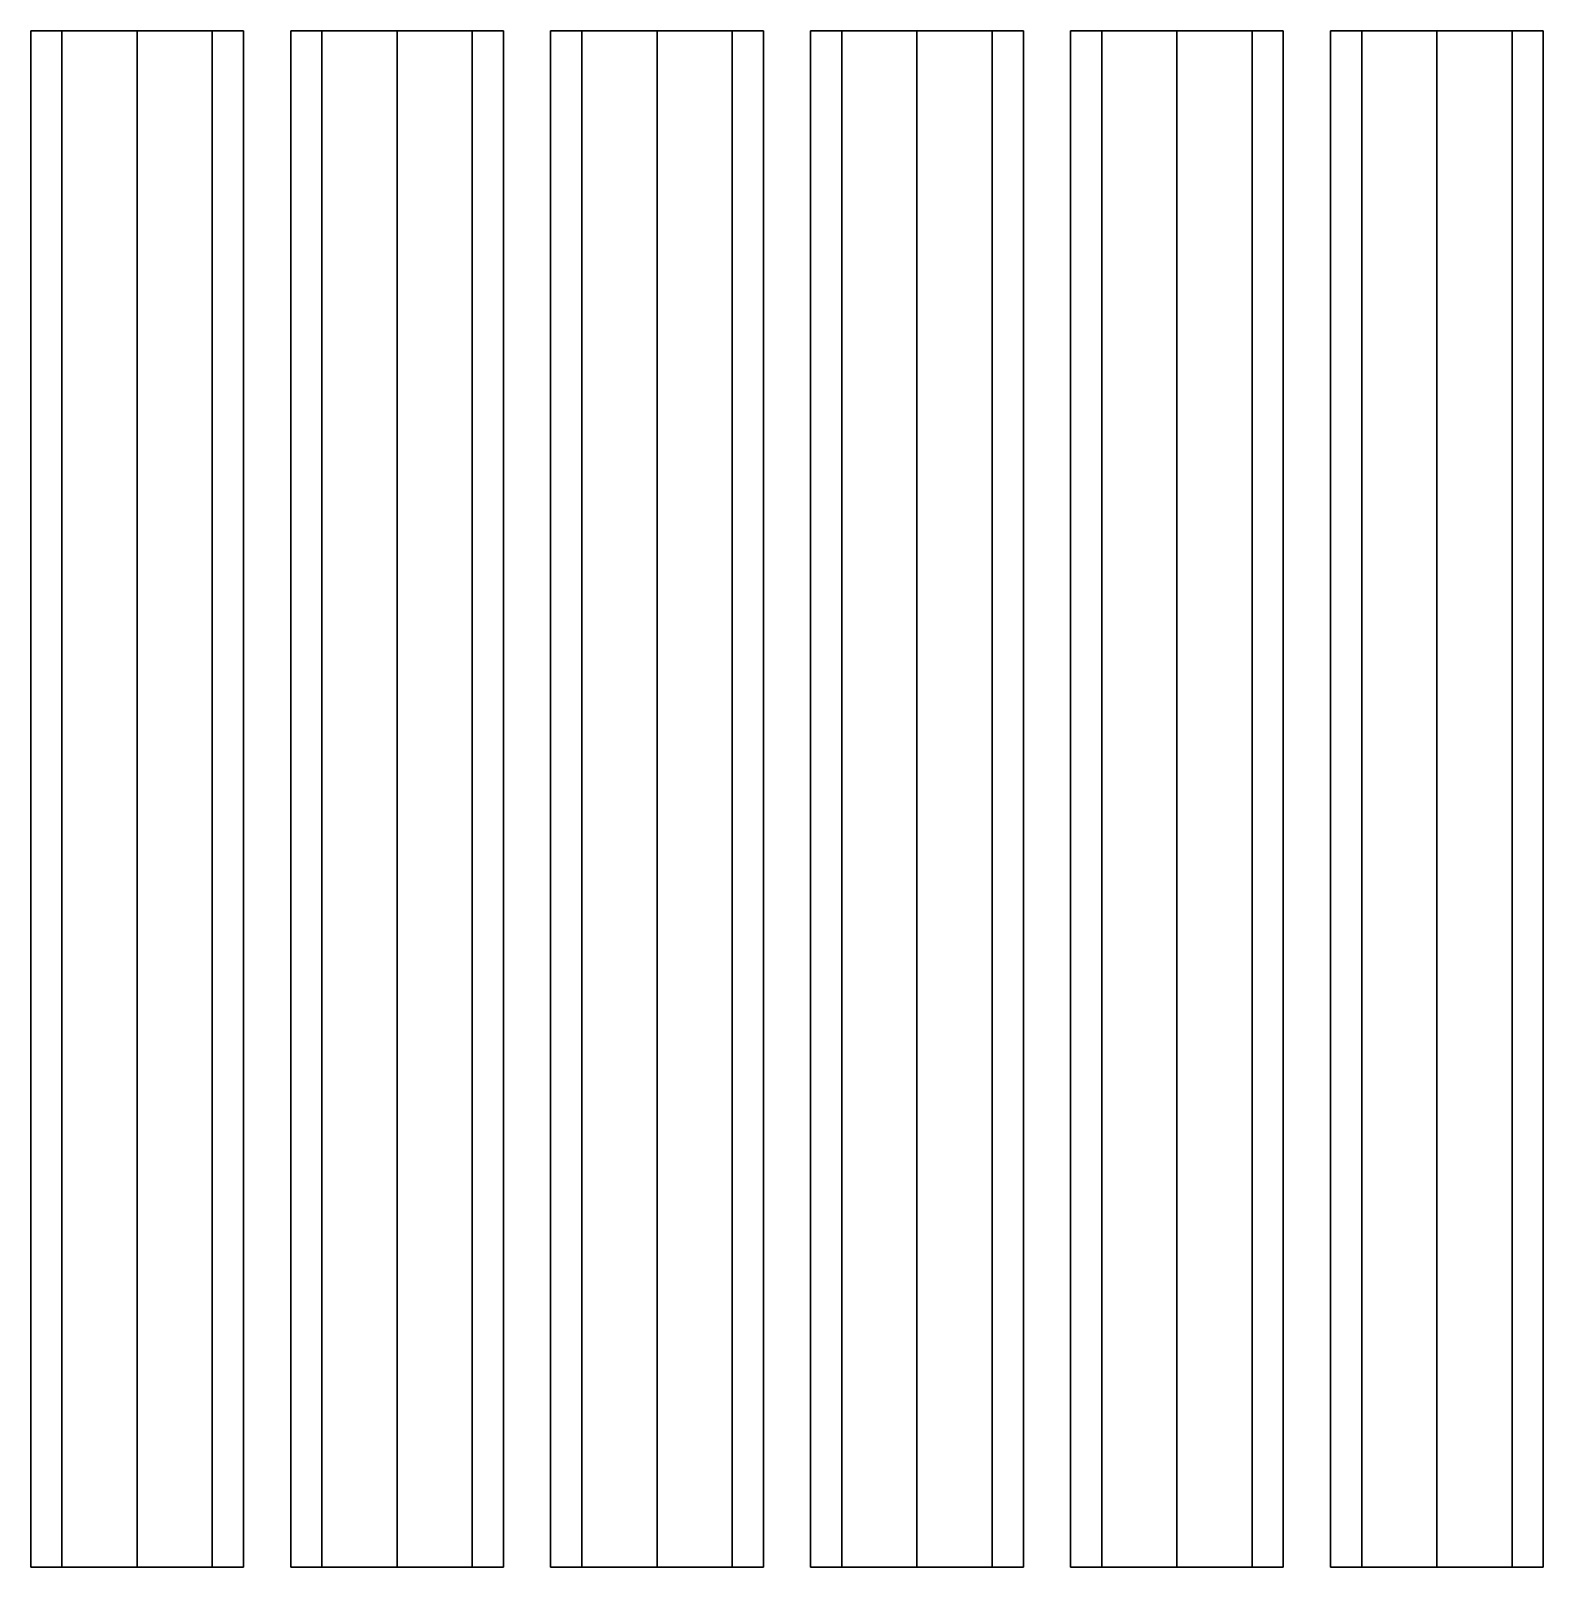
# Model space of a CAD drawing. Extents: x -0.64 to 0.64, y -1.15 to 0.15.
import ezdxf

# ---------------------------------------------------------------- set-up
doc = ezdxf.new("R2010")
doc.units = 0
doc.layers.add('TUBE', color=1, linetype='CONTINUOUS')

msp = doc.modelspace()

# ---------------------------------------------------------------- linework, layer by layer
at = {"layer": 'TUBE'}
for points in [[(-0.55, 0.15, 0.48), (-0.6136, 0.15, 0.5064), (-0.64, 0.15, 0.57), (-0.4864, 0.15, 0.5064)], [(-0.4864, 0.15, 0.5064), (-0.64, 0.15, 0.57), (-0.6136, 0.15, 0.6336), (-0.46, 0.15, 0.57)], [(-0.4864, 0.15, 0.2864), (-0.64, 0.15, 0.35), (-0.6136, 0.15, 0.4136), (-0.46, 0.15, 0.35)], [(-0.55, 0.15, 0.26), (-0.6136, 0.15, 0.2864), (-0.64, 0.15, 0.35), (-0.4864, 0.15, 0.2864)], [(-0.4864, 0.15, 0.0664), (-0.64, 0.15, 0.13), (-0.6136, 0.15, 0.1936), (-0.46, 0.15, 0.13)], [(-0.55, 0.15, 0.04), (-0.6136, 0.15, 0.0664), (-0.64, 0.15, 0.13), (-0.4864, 0.15, 0.0664)], [(-0.6136, 0.15, 0.6336), (-0.64, 0.15, 0.57), (-0.64, -1.15, 0.57), (-0.6136, -1.15, 0.6336)], [(-0.64, 0.15, 0.57), (-0.6136, 0.15, 0.5064), (-0.6136, -1.15, 0.5064), (-0.64, -1.15, 0.57)], [(-0.64, 0.15, 0.35), (-0.6136, 0.15, 0.2864), (-0.6136, -1.15, 0.2864), (-0.64, -1.15, 0.35)], [(-0.6136, 0.15, 0.4136), (-0.64, 0.15, 0.35), (-0.64, -1.15, 0.35), (-0.6136, -1.15, 0.4136)], [(-0.64, 0.15, 0.13), (-0.6136, 0.15, 0.0664), (-0.6136, -1.15, 0.0664), (-0.64, -1.15, 0.13)], [(-0.6136, 0.15, 0.1936), (-0.64, 0.15, 0.13), (-0.64, -1.15, 0.13), (-0.6136, -1.15, 0.1936)], [(-0.46, 0.15, 0.57), (-0.6136, 0.15, 0.6336), (-0.55, 0.15, 0.66), (-0.4864, 0.15, 0.6336)], [(-0.46, 0.15, 0.35), (-0.6136, 0.15, 0.4136), (-0.55, 0.15, 0.44), (-0.4864, 0.15, 0.4136)], [(-0.46, 0.15, 0.13), (-0.6136, 0.15, 0.1936), (-0.55, 0.15, 0.22), (-0.4864, 0.15, 0.1936)], [(-0.55, 0.15, 0.66), (-0.6136, 0.15, 0.6336), (-0.6136, -1.15, 0.6336), (-0.55, -1.15, 0.66)], [(-0.6136, 0.15, 0.5064), (-0.55, 0.15, 0.48), (-0.55, -1.15, 0.48), (-0.6136, -1.15, 0.5064)], [(-0.6136, 0.15, 0.2864), (-0.55, 0.15, 0.26), (-0.55, -1.15, 0.26), (-0.6136, -1.15, 0.2864)], [(-0.55, 0.15, 0.44), (-0.6136, 0.15, 0.4136), (-0.6136, -1.15, 0.4136), (-0.55, -1.15, 0.44)], [(-0.6136, 0.15, 0.0664), (-0.55, 0.15, 0.04), (-0.55, -1.15, 0.04), (-0.6136, -1.15, 0.0664)], [(-0.55, 0.15, 0.22), (-0.6136, 0.15, 0.1936), (-0.6136, -1.15, 0.1936), (-0.55, -1.15, 0.22)], [(-0.4864, 0.15, 0.6336), (-0.55, 0.15, 0.66), (-0.55, -1.15, 0.66), (-0.4864, -1.15, 0.6336)], [(-0.55, 0.15, 0.48), (-0.4864, 0.15, 0.5064), (-0.4864, -1.15, 0.5064), (-0.55, -1.15, 0.48)], [(-0.55, 0.15, 0.26), (-0.4864, 0.15, 0.2864), (-0.4864, -1.15, 0.2864), (-0.55, -1.15, 0.26)], [(-0.4864, 0.15, 0.4136), (-0.55, 0.15, 0.44), (-0.55, -1.15, 0.44), (-0.4864, -1.15, 0.4136)], [(-0.55, 0.15, 0.04), (-0.4864, 0.15, 0.0664), (-0.4864, -1.15, 0.0664), (-0.55, -1.15, 0.04)], [(-0.4864, 0.15, 0.1936), (-0.55, 0.15, 0.22), (-0.55, -1.15, 0.22), (-0.4864, -1.15, 0.1936)], [(-0.46, 0.15, 0.57), (-0.4864, 0.15, 0.6336), (-0.4864, -1.15, 0.6336), (-0.46, -1.15, 0.57)], [(-0.4864, 0.15, 0.5064), (-0.46, 0.15, 0.57), (-0.46, -1.15, 0.57), (-0.4864, -1.15, 0.5064)], [(-0.4864, 0.15, 0.2864), (-0.46, 0.15, 0.35), (-0.46, -1.15, 0.35), (-0.4864, -1.15, 0.2864)], [(-0.46, 0.15, 0.35), (-0.4864, 0.15, 0.4136), (-0.4864, -1.15, 0.4136), (-0.46, -1.15, 0.35)], [(-0.4864, 0.15, 0.0664), (-0.46, 0.15, 0.13), (-0.46, -1.15, 0.13), (-0.4864, -1.15, 0.0664)], [(-0.46, 0.15, 0.13), (-0.4864, 0.15, 0.1936), (-0.4864, -1.15, 0.1936), (-0.46, -1.15, 0.13)], [(-0.33, 0.15, 0.04), (-0.3936, 0.15, 0.0664), (-0.42, 0.15, 0.13), (-0.2664, 0.15, 0.0664)], [(-0.2664, 0.15, 0.0664), (-0.42, 0.15, 0.13), (-0.3936, 0.15, 0.1936), (-0.24, 0.15, 0.13)], [(-0.33, 0.15, 0.26), (-0.3936, 0.15, 0.2864), (-0.42, 0.15, 0.35), (-0.2664, 0.15, 0.2864)], [(-0.2664, 0.15, 0.2864), (-0.42, 0.15, 0.35), (-0.3936, 0.15, 0.4136), (-0.24, 0.15, 0.35)], [(-0.2664, 0.15, 0.5064), (-0.42, 0.15, 0.57), (-0.3936, 0.15, 0.6336), (-0.24, 0.15, 0.57)], [(-0.33, 0.15, 0.48), (-0.3936, 0.15, 0.5064), (-0.42, 0.15, 0.57), (-0.2664, 0.15, 0.5064)], [(-0.3936, 0.15, 0.1936), (-0.42, 0.15, 0.13), (-0.42, -1.15, 0.13), (-0.3936, -1.15, 0.1936)], [(-0.42, 0.15, 0.13), (-0.3936, 0.15, 0.0664), (-0.3936, -1.15, 0.0664), (-0.42, -1.15, 0.13)], [(-0.3936, 0.15, 0.4136), (-0.42, 0.15, 0.35), (-0.42, -1.15, 0.35), (-0.3936, -1.15, 0.4136)], [(-0.42, 0.15, 0.35), (-0.3936, 0.15, 0.2864), (-0.3936, -1.15, 0.2864), (-0.42, -1.15, 0.35)], [(-0.42, 0.15, 0.57), (-0.3936, 0.15, 0.5064), (-0.3936, -1.15, 0.5064), (-0.42, -1.15, 0.57)], [(-0.3936, 0.15, 0.6336), (-0.42, 0.15, 0.57), (-0.42, -1.15, 0.57), (-0.3936, -1.15, 0.6336)], [(-0.24, 0.15, 0.13), (-0.3936, 0.15, 0.1936), (-0.33, 0.15, 0.22), (-0.2664, 0.15, 0.1936)], [(-0.24, 0.15, 0.35), (-0.3936, 0.15, 0.4136), (-0.33, 0.15, 0.44), (-0.2664, 0.15, 0.4136)], [(-0.24, 0.15, 0.57), (-0.3936, 0.15, 0.6336), (-0.33, 0.15, 0.66), (-0.2664, 0.15, 0.6336)], [(-0.33, 0.15, 0.22), (-0.3936, 0.15, 0.1936), (-0.3936, -1.15, 0.1936), (-0.33, -1.15, 0.22)], [(-0.3936, 0.15, 0.0664), (-0.33, 0.15, 0.04), (-0.33, -1.15, 0.04), (-0.3936, -1.15, 0.0664)], [(-0.33, 0.15, 0.44), (-0.3936, 0.15, 0.4136), (-0.3936, -1.15, 0.4136), (-0.33, -1.15, 0.44)], [(-0.3936, 0.15, 0.2864), (-0.33, 0.15, 0.26), (-0.33, -1.15, 0.26), (-0.3936, -1.15, 0.2864)], [(-0.3936, 0.15, 0.5064), (-0.33, 0.15, 0.48), (-0.33, -1.15, 0.48), (-0.3936, -1.15, 0.5064)], [(-0.33, 0.15, 0.66), (-0.3936, 0.15, 0.6336), (-0.3936, -1.15, 0.6336), (-0.33, -1.15, 0.66)], [(-0.2664, 0.15, 0.1936), (-0.33, 0.15, 0.22), (-0.33, -1.15, 0.22), (-0.2664, -1.15, 0.1936)], [(-0.33, 0.15, 0.04), (-0.2664, 0.15, 0.0664), (-0.2664, -1.15, 0.0664), (-0.33, -1.15, 0.04)], [(-0.2664, 0.15, 0.4136), (-0.33, 0.15, 0.44), (-0.33, -1.15, 0.44), (-0.2664, -1.15, 0.4136)], [(-0.33, 0.15, 0.26), (-0.2664, 0.15, 0.2864), (-0.2664, -1.15, 0.2864), (-0.33, -1.15, 0.26)], [(-0.33, 0.15, 0.48), (-0.2664, 0.15, 0.5064), (-0.2664, -1.15, 0.5064), (-0.33, -1.15, 0.48)], [(-0.2664, 0.15, 0.6336), (-0.33, 0.15, 0.66), (-0.33, -1.15, 0.66), (-0.2664, -1.15, 0.6336)], [(-0.24, 0.15, 0.13), (-0.2664, 0.15, 0.1936), (-0.2664, -1.15, 0.1936), (-0.24, -1.15, 0.13)], [(-0.2664, 0.15, 0.0664), (-0.24, 0.15, 0.13), (-0.24, -1.15, 0.13), (-0.2664, -1.15, 0.0664)], [(-0.24, 0.15, 0.35), (-0.2664, 0.15, 0.4136), (-0.2664, -1.15, 0.4136), (-0.24, -1.15, 0.35)], [(-0.2664, 0.15, 0.2864), (-0.24, 0.15, 0.35), (-0.24, -1.15, 0.35), (-0.2664, -1.15, 0.2864)], [(-0.2664, 0.15, 0.5064), (-0.24, 0.15, 0.57), (-0.24, -1.15, 0.57), (-0.2664, -1.15, 0.5064)], [(-0.24, 0.15, 0.57), (-0.2664, 0.15, 0.6336), (-0.2664, -1.15, 0.6336), (-0.24, -1.15, 0.57)], [(-0.11, 0.15, 0.48), (-0.1736, 0.15, 0.5064), (-0.2, 0.15, 0.57), (-0.0464, 0.15, 0.5064)], [(-0.11, 0.15, 0.26), (-0.1736, 0.15, 0.2864), (-0.2, 0.15, 0.35), (-0.0464, 0.15, 0.2864)], [(-0.11, 0.15, 0.04), (-0.1736, 0.15, 0.0664), (-0.2, 0.15, 0.13), (-0.0464, 0.15, 0.0664)], [(-0.0464, 0.15, 0.5064), (-0.2, 0.15, 0.57), (-0.1736, 0.15, 0.6336), (-0.02, 0.15, 0.57)], [(-0.0464, 0.15, 0.2864), (-0.2, 0.15, 0.35), (-0.1736, 0.15, 0.4136), (-0.02, 0.15, 0.35)], [(-0.0464, 0.15, 0.0664), (-0.2, 0.15, 0.13), (-0.1736, 0.15, 0.1936), (-0.02, 0.15, 0.13)], [(-0.1736, 0.15, 0.6336), (-0.2, 0.15, 0.57), (-0.2, -1.15, 0.57), (-0.1736, -1.15, 0.6336)], [(-0.2, 0.15, 0.57), (-0.1736, 0.15, 0.5064), (-0.1736, -1.15, 0.5064), (-0.2, -1.15, 0.57)], [(-0.2, 0.15, 0.35), (-0.1736, 0.15, 0.2864), (-0.1736, -1.15, 0.2864), (-0.2, -1.15, 0.35)], [(-0.1736, 0.15, 0.4136), (-0.2, 0.15, 0.35), (-0.2, -1.15, 0.35), (-0.1736, -1.15, 0.4136)], [(-0.2, 0.15, 0.13), (-0.1736, 0.15, 0.0664), (-0.1736, -1.15, 0.0664), (-0.2, -1.15, 0.13)], [(-0.1736, 0.15, 0.1936), (-0.2, 0.15, 0.13), (-0.2, -1.15, 0.13), (-0.1736, -1.15, 0.1936)], [(-0.02, 0.15, 0.57), (-0.1736, 0.15, 0.6336), (-0.11, 0.15, 0.66), (-0.0464, 0.15, 0.6336)], [(-0.02, 0.15, 0.35), (-0.1736, 0.15, 0.4136), (-0.11, 0.15, 0.44), (-0.0464, 0.15, 0.4136)], [(-0.02, 0.15, 0.13), (-0.1736, 0.15, 0.1936), (-0.11, 0.15, 0.22), (-0.0464, 0.15, 0.1936)], [(-0.11, 0.15, 0.66), (-0.1736, 0.15, 0.6336), (-0.1736, -1.15, 0.6336), (-0.11, -1.15, 0.66)], [(-0.1736, 0.15, 0.5064), (-0.11, 0.15, 0.48), (-0.11, -1.15, 0.48), (-0.1736, -1.15, 0.5064)], [(-0.1736, 0.15, 0.2864), (-0.11, 0.15, 0.26), (-0.11, -1.15, 0.26), (-0.1736, -1.15, 0.2864)], [(-0.11, 0.15, 0.44), (-0.1736, 0.15, 0.4136), (-0.1736, -1.15, 0.4136), (-0.11, -1.15, 0.44)], [(-0.1736, 0.15, 0.0664), (-0.11, 0.15, 0.04), (-0.11, -1.15, 0.04), (-0.1736, -1.15, 0.0664)], [(-0.11, 0.15, 0.22), (-0.1736, 0.15, 0.1936), (-0.1736, -1.15, 0.1936), (-0.11, -1.15, 0.22)], [(-0.0464, 0.15, 0.6336), (-0.11, 0.15, 0.66), (-0.11, -1.15, 0.66), (-0.0464, -1.15, 0.6336)], [(-0.11, 0.15, 0.48), (-0.0464, 0.15, 0.5064), (-0.0464, -1.15, 0.5064), (-0.11, -1.15, 0.48)], [(-0.11, 0.15, 0.26), (-0.0464, 0.15, 0.2864), (-0.0464, -1.15, 0.2864), (-0.11, -1.15, 0.26)], [(-0.0464, 0.15, 0.4136), (-0.11, 0.15, 0.44), (-0.11, -1.15, 0.44), (-0.0464, -1.15, 0.4136)], [(-0.11, 0.15, 0.04), (-0.0464, 0.15, 0.0664), (-0.0464, -1.15, 0.0664), (-0.11, -1.15, 0.04)], [(-0.0464, 0.15, 0.1936), (-0.11, 0.15, 0.22), (-0.11, -1.15, 0.22), (-0.0464, -1.15, 0.1936)], [(-0.02, 0.15, 0.57), (-0.0464, 0.15, 0.6336), (-0.0464, -1.15, 0.6336), (-0.02, -1.15, 0.57)], [(-0.0464, 0.15, 0.5064), (-0.02, 0.15, 0.57), (-0.02, -1.15, 0.57), (-0.0464, -1.15, 0.5064)], [(-0.0464, 0.15, 0.2864), (-0.02, 0.15, 0.35), (-0.02, -1.15, 0.35), (-0.0464, -1.15, 0.2864)], [(-0.02, 0.15, 0.35), (-0.0464, 0.15, 0.4136), (-0.0464, -1.15, 0.4136), (-0.02, -1.15, 0.35)], [(-0.0464, 0.15, 0.0664), (-0.02, 0.15, 0.13), (-0.02, -1.15, 0.13), (-0.0464, -1.15, 0.0664)], [(-0.02, 0.15, 0.13), (-0.0464, 0.15, 0.1936), (-0.0464, -1.15, 0.1936), (-0.02, -1.15, 0.13)], [(0.0464, 0.15, 0.1936), (0.02, 0.15, 0.13), (0.02, -1.15, 0.13), (0.0464, -1.15, 0.1936)], [(0.02, 0.15, 0.13), (0.0464, 0.15, 0.0664), (0.0464, -1.15, 0.0664), (0.02, -1.15, 0.13)], [(0.0464, 0.15, 0.4136), (0.02, 0.15, 0.35), (0.02, -1.15, 0.35), (0.0464, -1.15, 0.4136)], [(0.02, 0.15, 0.35), (0.0464, 0.15, 0.2864), (0.0464, -1.15, 0.2864), (0.02, -1.15, 0.35)], [(0.02, 0.15, 0.57), (0.0464, 0.15, 0.5064), (0.0464, -1.15, 0.5064), (0.02, -1.15, 0.57)], [(0.0464, 0.15, 0.6336), (0.02, 0.15, 0.57), (0.02, -1.15, 0.57), (0.0464, -1.15, 0.6336)], [(0.11, 0.15, 0.04), (0.0464, 0.15, 0.0664), (0.02, 0.15, 0.13), (0.1736, 0.15, 0.0664)], [(0.1736, 0.15, 0.0664), (0.02, 0.15, 0.13), (0.0464, 0.15, 0.1936), (0.2, 0.15, 0.13)], [(0.11, 0.15, 0.26), (0.0464, 0.15, 0.2864), (0.02, 0.15, 0.35), (0.1736, 0.15, 0.2864)], [(0.1736, 0.15, 0.2864), (0.02, 0.15, 0.35), (0.0464, 0.15, 0.4136), (0.2, 0.15, 0.35)], [(0.1736, 0.15, 0.5064), (0.02, 0.15, 0.57), (0.0464, 0.15, 0.6336), (0.2, 0.15, 0.57)], [(0.11, 0.15, 0.48), (0.0464, 0.15, 0.5064), (0.02, 0.15, 0.57), (0.1736, 0.15, 0.5064)], [(0.11, 0.15, 0.22), (0.0464, 0.15, 0.1936), (0.0464, -1.15, 0.1936), (0.11, -1.15, 0.22)], [(0.0464, 0.15, 0.0664), (0.11, 0.15, 0.04), (0.11, -1.15, 0.04), (0.0464, -1.15, 0.0664)], [(0.11, 0.15, 0.44), (0.0464, 0.15, 0.4136), (0.0464, -1.15, 0.4136), (0.11, -1.15, 0.44)], [(0.0464, 0.15, 0.2864), (0.11, 0.15, 0.26), (0.11, -1.15, 0.26), (0.0464, -1.15, 0.2864)], [(0.0464, 0.15, 0.5064), (0.11, 0.15, 0.48), (0.11, -1.15, 0.48), (0.0464, -1.15, 0.5064)], [(0.11, 0.15, 0.66), (0.0464, 0.15, 0.6336), (0.0464, -1.15, 0.6336), (0.11, -1.15, 0.66)], [(0.2, 0.15, 0.13), (0.0464, 0.15, 0.1936), (0.11, 0.15, 0.22), (0.1736, 0.15, 0.1936)], [(0.2, 0.15, 0.35), (0.0464, 0.15, 0.4136), (0.11, 0.15, 0.44), (0.1736, 0.15, 0.4136)], [(0.2, 0.15, 0.57), (0.0464, 0.15, 0.6336), (0.11, 0.15, 0.66), (0.1736, 0.15, 0.6336)], [(0.1736, 0.15, 0.1936), (0.11, 0.15, 0.22), (0.11, -1.15, 0.22), (0.1736, -1.15, 0.1936)], [(0.11, 0.15, 0.04), (0.1736, 0.15, 0.0664), (0.1736, -1.15, 0.0664), (0.11, -1.15, 0.04)], [(0.1736, 0.15, 0.4136), (0.11, 0.15, 0.44), (0.11, -1.15, 0.44), (0.1736, -1.15, 0.4136)], [(0.11, 0.15, 0.26), (0.1736, 0.15, 0.2864), (0.1736, -1.15, 0.2864), (0.11, -1.15, 0.26)], [(0.11, 0.15, 0.48), (0.1736, 0.15, 0.5064), (0.1736, -1.15, 0.5064), (0.11, -1.15, 0.48)], [(0.1736, 0.15, 0.6336), (0.11, 0.15, 0.66), (0.11, -1.15, 0.66), (0.1736, -1.15, 0.6336)], [(0.2, 0.15, 0.13), (0.1736, 0.15, 0.1936), (0.1736, -1.15, 0.1936), (0.2, -1.15, 0.13)], [(0.1736, 0.15, 0.0664), (0.2, 0.15, 0.13), (0.2, -1.15, 0.13), (0.1736, -1.15, 0.0664)], [(0.2, 0.15, 0.35), (0.1736, 0.15, 0.4136), (0.1736, -1.15, 0.4136), (0.2, -1.15, 0.35)], [(0.1736, 0.15, 0.2864), (0.2, 0.15, 0.35), (0.2, -1.15, 0.35), (0.1736, -1.15, 0.2864)], [(0.1736, 0.15, 0.5064), (0.2, 0.15, 0.57), (0.2, -1.15, 0.57), (0.1736, -1.15, 0.5064)], [(0.2, 0.15, 0.57), (0.1736, 0.15, 0.6336), (0.1736, -1.15, 0.6336), (0.2, -1.15, 0.57)], [(0.2664, 0.15, 0.6336), (0.24, 0.15, 0.57), (0.24, -1.15, 0.57), (0.2664, -1.15, 0.6336)], [(0.24, 0.15, 0.57), (0.2664, 0.15, 0.5064), (0.2664, -1.15, 0.5064), (0.24, -1.15, 0.57)], [(0.24, 0.15, 0.35), (0.2664, 0.15, 0.2864), (0.2664, -1.15, 0.2864), (0.24, -1.15, 0.35)], [(0.2664, 0.15, 0.4136), (0.24, 0.15, 0.35), (0.24, -1.15, 0.35), (0.2664, -1.15, 0.4136)], [(0.24, 0.15, 0.13), (0.2664, 0.15, 0.0664), (0.2664, -1.15, 0.0664), (0.24, -1.15, 0.13)], [(0.2664, 0.15, 0.1936), (0.24, 0.15, 0.13), (0.24, -1.15, 0.13), (0.2664, -1.15, 0.1936)], [(0.33, 0.15, 0.48), (0.2664, 0.15, 0.5064), (0.24, 0.15, 0.57), (0.3936, 0.15, 0.5064)], [(0.3936, 0.15, 0.5064), (0.24, 0.15, 0.57), (0.2664, 0.15, 0.6336), (0.42, 0.15, 0.57)], [(0.3936, 0.15, 0.2864), (0.24, 0.15, 0.35), (0.2664, 0.15, 0.4136), (0.42, 0.15, 0.35)], [(0.33, 0.15, 0.26), (0.2664, 0.15, 0.2864), (0.24, 0.15, 0.35), (0.3936, 0.15, 0.2864)], [(0.3936, 0.15, 0.0664), (0.24, 0.15, 0.13), (0.2664, 0.15, 0.1936), (0.42, 0.15, 0.13)], [(0.33, 0.15, 0.04), (0.2664, 0.15, 0.0664), (0.24, 0.15, 0.13), (0.3936, 0.15, 0.0664)], [(0.33, 0.15, 0.66), (0.2664, 0.15, 0.6336), (0.2664, -1.15, 0.6336), (0.33, -1.15, 0.66)], [(0.2664, 0.15, 0.5064), (0.33, 0.15, 0.48), (0.33, -1.15, 0.48), (0.2664, -1.15, 0.5064)], [(0.2664, 0.15, 0.2864), (0.33, 0.15, 0.26), (0.33, -1.15, 0.26), (0.2664, -1.15, 0.2864)], [(0.33, 0.15, 0.44), (0.2664, 0.15, 0.4136), (0.2664, -1.15, 0.4136), (0.33, -1.15, 0.44)], [(0.2664, 0.15, 0.0664), (0.33, 0.15, 0.04), (0.33, -1.15, 0.04), (0.2664, -1.15, 0.0664)], [(0.33, 0.15, 0.22), (0.2664, 0.15, 0.1936), (0.2664, -1.15, 0.1936), (0.33, -1.15, 0.22)], [(0.42, 0.15, 0.57), (0.2664, 0.15, 0.6336), (0.33, 0.15, 0.66), (0.3936, 0.15, 0.6336)], [(0.42, 0.15, 0.35), (0.2664, 0.15, 0.4136), (0.33, 0.15, 0.44), (0.3936, 0.15, 0.4136)], [(0.42, 0.15, 0.13), (0.2664, 0.15, 0.1936), (0.33, 0.15, 0.22), (0.3936, 0.15, 0.1936)], [(0.3936, 0.15, 0.6336), (0.33, 0.15, 0.66), (0.33, -1.15, 0.66), (0.3936, -1.15, 0.6336)], [(0.33, 0.15, 0.48), (0.3936, 0.15, 0.5064), (0.3936, -1.15, 0.5064), (0.33, -1.15, 0.48)], [(0.33, 0.15, 0.26), (0.3936, 0.15, 0.2864), (0.3936, -1.15, 0.2864), (0.33, -1.15, 0.26)], [(0.3936, 0.15, 0.4136), (0.33, 0.15, 0.44), (0.33, -1.15, 0.44), (0.3936, -1.15, 0.4136)], [(0.33, 0.15, 0.04), (0.3936, 0.15, 0.0664), (0.3936, -1.15, 0.0664), (0.33, -1.15, 0.04)], [(0.3936, 0.15, 0.1936), (0.33, 0.15, 0.22), (0.33, -1.15, 0.22), (0.3936, -1.15, 0.1936)], [(0.42, 0.15, 0.57), (0.3936, 0.15, 0.6336), (0.3936, -1.15, 0.6336), (0.42, -1.15, 0.57)], [(0.3936, 0.15, 0.5064), (0.42, 0.15, 0.57), (0.42, -1.15, 0.57), (0.3936, -1.15, 0.5064)], [(0.3936, 0.15, 0.2864), (0.42, 0.15, 0.35), (0.42, -1.15, 0.35), (0.3936, -1.15, 0.2864)], [(0.42, 0.15, 0.35), (0.3936, 0.15, 0.4136), (0.3936, -1.15, 0.4136), (0.42, -1.15, 0.35)], [(0.3936, 0.15, 0.0664), (0.42, 0.15, 0.13), (0.42, -1.15, 0.13), (0.3936, -1.15, 0.0664)], [(0.42, 0.15, 0.13), (0.3936, 0.15, 0.1936), (0.3936, -1.15, 0.1936), (0.42, -1.15, 0.13)], [(0.4864, 0.15, 0.1936), (0.46, 0.15, 0.13), (0.46, -1.15, 0.13), (0.4864, -1.15, 0.1936)], [(0.46, 0.15, 0.13), (0.4864, 0.15, 0.0664), (0.4864, -1.15, 0.0664), (0.46, -1.15, 0.13)], [(0.4864, 0.15, 0.4136), (0.46, 0.15, 0.35), (0.46, -1.15, 0.35), (0.4864, -1.15, 0.4136)], [(0.46, 0.15, 0.35), (0.4864, 0.15, 0.2864), (0.4864, -1.15, 0.2864), (0.46, -1.15, 0.35)], [(0.46, 0.15, 0.57), (0.4864, 0.15, 0.5064), (0.4864, -1.15, 0.5064), (0.46, -1.15, 0.57)], [(0.4864, 0.15, 0.6336), (0.46, 0.15, 0.57), (0.46, -1.15, 0.57), (0.4864, -1.15, 0.6336)], [(0.6136, 0.15, 0.0664), (0.46, 0.15, 0.13), (0.4864, 0.15, 0.1936), (0.64, 0.15, 0.13)], [(0.6136, 0.15, 0.2864), (0.46, 0.15, 0.35), (0.4864, 0.15, 0.4136), (0.64, 0.15, 0.35)], [(0.6136, 0.15, 0.5064), (0.46, 0.15, 0.57), (0.4864, 0.15, 0.6336), (0.64, 0.15, 0.57)], [(0.55, 0.15, 0.04), (0.4864, 0.15, 0.0664), (0.46, 0.15, 0.13), (0.6136, 0.15, 0.0664)], [(0.55, 0.15, 0.26), (0.4864, 0.15, 0.2864), (0.46, 0.15, 0.35), (0.6136, 0.15, 0.2864)], [(0.55, 0.15, 0.48), (0.4864, 0.15, 0.5064), (0.46, 0.15, 0.57), (0.6136, 0.15, 0.5064)], [(0.55, 0.15, 0.22), (0.4864, 0.15, 0.1936), (0.4864, -1.15, 0.1936), (0.55, -1.15, 0.22)], [(0.4864, 0.15, 0.0664), (0.55, 0.15, 0.04), (0.55, -1.15, 0.04), (0.4864, -1.15, 0.0664)], [(0.55, 0.15, 0.44), (0.4864, 0.15, 0.4136), (0.4864, -1.15, 0.4136), (0.55, -1.15, 0.44)], [(0.4864, 0.15, 0.2864), (0.55, 0.15, 0.26), (0.55, -1.15, 0.26), (0.4864, -1.15, 0.2864)], [(0.4864, 0.15, 0.5064), (0.55, 0.15, 0.48), (0.55, -1.15, 0.48), (0.4864, -1.15, 0.5064)], [(0.55, 0.15, 0.66), (0.4864, 0.15, 0.6336), (0.4864, -1.15, 0.6336), (0.55, -1.15, 0.66)], [(0.64, 0.15, 0.13), (0.4864, 0.15, 0.1936), (0.55, 0.15, 0.22), (0.6136, 0.15, 0.1936)], [(0.64, 0.15, 0.35), (0.4864, 0.15, 0.4136), (0.55, 0.15, 0.44), (0.6136, 0.15, 0.4136)], [(0.64, 0.15, 0.57), (0.4864, 0.15, 0.6336), (0.55, 0.15, 0.66), (0.6136, 0.15, 0.6336)], [(0.6136, 0.15, 0.1936), (0.55, 0.15, 0.22), (0.55, -1.15, 0.22), (0.6136, -1.15, 0.1936)], [(0.55, 0.15, 0.04), (0.6136, 0.15, 0.0664), (0.6136, -1.15, 0.0664), (0.55, -1.15, 0.04)], [(0.6136, 0.15, 0.4136), (0.55, 0.15, 0.44), (0.55, -1.15, 0.44), (0.6136, -1.15, 0.4136)], [(0.55, 0.15, 0.26), (0.6136, 0.15, 0.2864), (0.6136, -1.15, 0.2864), (0.55, -1.15, 0.26)], [(0.55, 0.15, 0.48), (0.6136, 0.15, 0.5064), (0.6136, -1.15, 0.5064), (0.55, -1.15, 0.48)], [(0.6136, 0.15, 0.6336), (0.55, 0.15, 0.66), (0.55, -1.15, 0.66), (0.6136, -1.15, 0.6336)], [(0.64, 0.15, 0.13), (0.6136, 0.15, 0.1936), (0.6136, -1.15, 0.1936), (0.64, -1.15, 0.13)], [(0.6136, 0.15, 0.0664), (0.64, 0.15, 0.13), (0.64, -1.15, 0.13), (0.6136, -1.15, 0.0664)], [(0.64, 0.15, 0.35), (0.6136, 0.15, 0.4136), (0.6136, -1.15, 0.4136), (0.64, -1.15, 0.35)], [(0.6136, 0.15, 0.2864), (0.64, 0.15, 0.35), (0.64, -1.15, 0.35), (0.6136, -1.15, 0.2864)], [(0.6136, 0.15, 0.5064), (0.64, 0.15, 0.57), (0.64, -1.15, 0.57), (0.6136, -1.15, 0.5064)], [(0.64, 0.15, 0.57), (0.6136, 0.15, 0.6336), (0.6136, -1.15, 0.6336), (0.64, -1.15, 0.57)], [(-0.55, -1.15, 0.66), (-0.6136, -1.15, 0.6336), (-0.64, -1.15, 0.57), (-0.4864, -1.15, 0.6336)], [(-0.4864, -1.15, 0.6336), (-0.64, -1.15, 0.57), (-0.6136, -1.15, 0.5064), (-0.46, -1.15, 0.57)], [(-0.4864, -1.15, 0.4136), (-0.64, -1.15, 0.35), (-0.6136, -1.15, 0.2864), (-0.46, -1.15, 0.35)], [(-0.55, -1.15, 0.44), (-0.6136, -1.15, 0.4136), (-0.64, -1.15, 0.35), (-0.4864, -1.15, 0.4136)], [(-0.4864, -1.15, 0.1936), (-0.64, -1.15, 0.13), (-0.6136, -1.15, 0.0664), (-0.46, -1.15, 0.13)], [(-0.55, -1.15, 0.22), (-0.6136, -1.15, 0.1936), (-0.64, -1.15, 0.13), (-0.4864, -1.15, 0.1936)], [(-0.46, -1.15, 0.57), (-0.6136, -1.15, 0.5064), (-0.55, -1.15, 0.48), (-0.4864, -1.15, 0.5064)], [(-0.46, -1.15, 0.35), (-0.6136, -1.15, 0.2864), (-0.55, -1.15, 0.26), (-0.4864, -1.15, 0.2864)], [(-0.46, -1.15, 0.13), (-0.6136, -1.15, 0.0664), (-0.55, -1.15, 0.04), (-0.4864, -1.15, 0.0664)], [(-0.33, -1.15, 0.22), (-0.3936, -1.15, 0.1936), (-0.42, -1.15, 0.13), (-0.2664, -1.15, 0.1936)], [(-0.2664, -1.15, 0.1936), (-0.42, -1.15, 0.13), (-0.3936, -1.15, 0.0664), (-0.24, -1.15, 0.13)], [(-0.33, -1.15, 0.44), (-0.3936, -1.15, 0.4136), (-0.42, -1.15, 0.35), (-0.2664, -1.15, 0.4136)], [(-0.2664, -1.15, 0.4136), (-0.42, -1.15, 0.35), (-0.3936, -1.15, 0.2864), (-0.24, -1.15, 0.35)], [(-0.2664, -1.15, 0.6336), (-0.42, -1.15, 0.57), (-0.3936, -1.15, 0.5064), (-0.24, -1.15, 0.57)], [(-0.33, -1.15, 0.66), (-0.3936, -1.15, 0.6336), (-0.42, -1.15, 0.57), (-0.2664, -1.15, 0.6336)], [(-0.24, -1.15, 0.13), (-0.3936, -1.15, 0.0664), (-0.33, -1.15, 0.04), (-0.2664, -1.15, 0.0664)], [(-0.24, -1.15, 0.35), (-0.3936, -1.15, 0.2864), (-0.33, -1.15, 0.26), (-0.2664, -1.15, 0.2864)], [(-0.24, -1.15, 0.57), (-0.3936, -1.15, 0.5064), (-0.33, -1.15, 0.48), (-0.2664, -1.15, 0.5064)], [(-0.11, -1.15, 0.66), (-0.1736, -1.15, 0.6336), (-0.2, -1.15, 0.57), (-0.0464, -1.15, 0.6336)], [(-0.11, -1.15, 0.44), (-0.1736, -1.15, 0.4136), (-0.2, -1.15, 0.35), (-0.0464, -1.15, 0.4136)], [(-0.11, -1.15, 0.22), (-0.1736, -1.15, 0.1936), (-0.2, -1.15, 0.13), (-0.0464, -1.15, 0.1936)], [(-0.0464, -1.15, 0.6336), (-0.2, -1.15, 0.57), (-0.1736, -1.15, 0.5064), (-0.02, -1.15, 0.57)], [(-0.0464, -1.15, 0.4136), (-0.2, -1.15, 0.35), (-0.1736, -1.15, 0.2864), (-0.02, -1.15, 0.35)], [(-0.0464, -1.15, 0.1936), (-0.2, -1.15, 0.13), (-0.1736, -1.15, 0.0664), (-0.02, -1.15, 0.13)], [(-0.02, -1.15, 0.57), (-0.1736, -1.15, 0.5064), (-0.11, -1.15, 0.48), (-0.0464, -1.15, 0.5064)], [(-0.02, -1.15, 0.35), (-0.1736, -1.15, 0.2864), (-0.11, -1.15, 0.26), (-0.0464, -1.15, 0.2864)], [(-0.02, -1.15, 0.13), (-0.1736, -1.15, 0.0664), (-0.11, -1.15, 0.04), (-0.0464, -1.15, 0.0664)], [(0.11, -1.15, 0.22), (0.0464, -1.15, 0.1936), (0.02, -1.15, 0.13), (0.1736, -1.15, 0.1936)], [(0.1736, -1.15, 0.1936), (0.02, -1.15, 0.13), (0.0464, -1.15, 0.0664), (0.2, -1.15, 0.13)], [(0.11, -1.15, 0.44), (0.0464, -1.15, 0.4136), (0.02, -1.15, 0.35), (0.1736, -1.15, 0.4136)], [(0.1736, -1.15, 0.4136), (0.02, -1.15, 0.35), (0.0464, -1.15, 0.2864), (0.2, -1.15, 0.35)], [(0.1736, -1.15, 0.6336), (0.02, -1.15, 0.57), (0.0464, -1.15, 0.5064), (0.2, -1.15, 0.57)], [(0.11, -1.15, 0.66), (0.0464, -1.15, 0.6336), (0.02, -1.15, 0.57), (0.1736, -1.15, 0.6336)], [(0.2, -1.15, 0.13), (0.0464, -1.15, 0.0664), (0.11, -1.15, 0.04), (0.1736, -1.15, 0.0664)], [(0.2, -1.15, 0.35), (0.0464, -1.15, 0.2864), (0.11, -1.15, 0.26), (0.1736, -1.15, 0.2864)], [(0.2, -1.15, 0.57), (0.0464, -1.15, 0.5064), (0.11, -1.15, 0.48), (0.1736, -1.15, 0.5064)], [(0.33, -1.15, 0.66), (0.2664, -1.15, 0.6336), (0.24, -1.15, 0.57), (0.3936, -1.15, 0.6336)], [(0.3936, -1.15, 0.6336), (0.24, -1.15, 0.57), (0.2664, -1.15, 0.5064), (0.42, -1.15, 0.57)], [(0.3936, -1.15, 0.4136), (0.24, -1.15, 0.35), (0.2664, -1.15, 0.2864), (0.42, -1.15, 0.35)], [(0.33, -1.15, 0.44), (0.2664, -1.15, 0.4136), (0.24, -1.15, 0.35), (0.3936, -1.15, 0.4136)], [(0.3936, -1.15, 0.1936), (0.24, -1.15, 0.13), (0.2664, -1.15, 0.0664), (0.42, -1.15, 0.13)], [(0.33, -1.15, 0.22), (0.2664, -1.15, 0.1936), (0.24, -1.15, 0.13), (0.3936, -1.15, 0.1936)], [(0.42, -1.15, 0.57), (0.2664, -1.15, 0.5064), (0.33, -1.15, 0.48), (0.3936, -1.15, 0.5064)], [(0.42, -1.15, 0.35), (0.2664, -1.15, 0.2864), (0.33, -1.15, 0.26), (0.3936, -1.15, 0.2864)], [(0.42, -1.15, 0.13), (0.2664, -1.15, 0.0664), (0.33, -1.15, 0.04), (0.3936, -1.15, 0.0664)], [(0.6136, -1.15, 0.1936), (0.46, -1.15, 0.13), (0.4864, -1.15, 0.0664), (0.64, -1.15, 0.13)], [(0.6136, -1.15, 0.4136), (0.46, -1.15, 0.35), (0.4864, -1.15, 0.2864), (0.64, -1.15, 0.35)], [(0.6136, -1.15, 0.6336), (0.46, -1.15, 0.57), (0.4864, -1.15, 0.5064), (0.64, -1.15, 0.57)], [(0.55, -1.15, 0.22), (0.4864, -1.15, 0.1936), (0.46, -1.15, 0.13), (0.6136, -1.15, 0.1936)], [(0.55, -1.15, 0.44), (0.4864, -1.15, 0.4136), (0.46, -1.15, 0.35), (0.6136, -1.15, 0.4136)], [(0.55, -1.15, 0.66), (0.4864, -1.15, 0.6336), (0.46, -1.15, 0.57), (0.6136, -1.15, 0.6336)], [(0.64, -1.15, 0.13), (0.4864, -1.15, 0.0664), (0.55, -1.15, 0.04), (0.6136, -1.15, 0.0664)], [(0.64, -1.15, 0.35), (0.4864, -1.15, 0.2864), (0.55, -1.15, 0.26), (0.6136, -1.15, 0.2864)], [(0.64, -1.15, 0.57), (0.4864, -1.15, 0.5064), (0.55, -1.15, 0.48), (0.6136, -1.15, 0.5064)]]:
    msp.add_3dface(points, dxfattribs=at)

doc.saveas('drawing.dxf')
